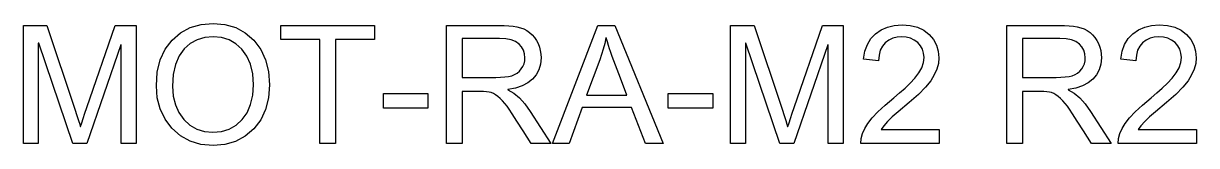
# Model space of a CAD drawing. Header units: millimetres. Extents: x -9.6 to 9.6, y 31 to 33.
import ezdxf

# ---------------------------------------------------------------- set-up
doc = ezdxf.new("R2010")
doc.units = ezdxf.units.MM
doc.layers.add('LASER_MARK', color=7, linetype='Continuous')

msp = doc.modelspace()

# ---------------------------------------------------------------- linework, layer by layer
at = {"layer": 'LASER_MARK'}
for points in [[(-6.485, 33), (-6.292, 32.983), (-6.116, 32.931), (-5.959, 32.845), (-5.821, 32.724), (-5.707, 32.575), (-5.627, 32.405), (-5.578, 32.212), (-5.562, 31.997), (-5.578, 31.783), (-5.627, 31.592), (-5.708, 31.422), (-5.822, 31.274), (-5.961, 31.154), (-6.118, 31.068), (-6.293, 31.017), (-6.485, 31), (-6.684, 31.018), (-6.863, 31.071), (-7.021, 31.16), (-7.158, 31.284), (-7.27, 31.433), (-7.349, 31.599), (-7.397, 31.78), (-7.413, 31.976), (-7.397, 32.202), (-7.348, 32.402), (-7.268, 32.577), (-7.155, 32.726), (-7.016, 32.846), (-6.859, 32.932), (-6.682, 32.983), (-6.485, 33), (-6.485, 33)], [(5.38, 31.033), (4.099, 31.033), (4.106, 31.115), (4.127, 31.198), (4.163, 31.281), (4.213, 31.364), (4.283, 31.453), (4.377, 31.553), (4.496, 31.663), (4.64, 31.784), (4.733, 31.861), (4.821, 31.94), (4.904, 32.022), (4.982, 32.105), (5.047, 32.189), (5.094, 32.274), (5.123, 32.358), (5.132, 32.443), (5.125, 32.513), (5.106, 32.577), (5.074, 32.634), (5.028, 32.685), (4.973, 32.727), (4.911, 32.757), (4.842, 32.775), (4.766, 32.781), (4.69, 32.775), (4.62, 32.756), (4.556, 32.726), (4.499, 32.683), (4.451, 32.628), (4.417, 32.56), (4.397, 32.481), (4.389, 32.389), (4.145, 32.417), (4.166, 32.545), (4.205, 32.657), (4.262, 32.753), (4.338, 32.832), (4.43, 32.895), (4.532, 32.94), (4.646, 32.967), (4.772, 32.976), (4.906, 32.966), (5.025, 32.937), (5.128, 32.888), (5.216, 32.819), (5.285, 32.736), (5.335, 32.645), (5.365, 32.545), (5.375, 32.438), (5.366, 32.345), (5.341, 32.251), (5.299, 32.156), (5.241, 32.061), (5.157, 31.958), (5.04, 31.839), (4.89, 31.703), (4.707, 31.551), (4.611, 31.471), (4.533, 31.395), (4.472, 31.326), (4.429, 31.263), (5.38, 31.263), (5.38, 31.033), (5.38, 31.033)], [(9.584, 31.033), (8.303, 31.033), (8.311, 31.115), (8.332, 31.198), (8.368, 31.281), (8.418, 31.364), (8.487, 31.453), (8.581, 31.553), (8.7, 31.663), (8.844, 31.784), (8.937, 31.861), (9.025, 31.94), (9.108, 32.022), (9.186, 32.105), (9.252, 32.189), (9.299, 32.274), (9.327, 32.358), (9.336, 32.443), (9.33, 32.513), (9.311, 32.577), (9.278, 32.634), (9.233, 32.685), (9.178, 32.727), (9.116, 32.757), (9.047, 32.775), (8.971, 32.781), (8.894, 32.775), (8.824, 32.756), (8.76, 32.726), (8.703, 32.683), (8.656, 32.628), (8.622, 32.56), (8.601, 32.481), (8.594, 32.389), (8.35, 32.417), (8.37, 32.545), (8.409, 32.657), (8.467, 32.753), (8.543, 32.832), (8.634, 32.895), (8.737, 32.94), (8.851, 32.967), (8.976, 32.976), (9.111, 32.966), (9.23, 32.937), (9.333, 32.888), (9.42, 32.819), (9.49, 32.736), (9.539, 32.645), (9.569, 32.545), (9.579, 32.438), (9.571, 32.345), (9.546, 32.251), (9.504, 32.156), (9.445, 32.061), (9.362, 31.958), (9.245, 31.839), (9.095, 31.703), (8.912, 31.551), (8.816, 31.471), (8.737, 31.395), (8.676, 31.326), (8.633, 31.263), (9.584, 31.263), (9.584, 31.033), (9.584, 31.033)], [(-7.745, 31.033), (-7.988, 31.033), (-7.988, 32.652), (-7.993, 32.652), (-8.55, 31.033), (-8.78, 31.033), (-9.334, 32.678), (-9.342, 32.678), (-9.342, 31.033), (-9.584, 31.033), (-9.584, 32.967), (-9.202, 32.967), (-8.744, 31.598), (-8.71, 31.494), (-8.684, 31.412), (-8.666, 31.351), (-8.656, 31.311), (-8.65, 31.311), (-8.631, 31.373), (-8.607, 31.445), (-8.579, 31.528), (-8.547, 31.621), (-8.086, 32.967), (-7.745, 32.967), (-7.745, 31.033), (-7.745, 31.033)], [(-6.488, 31.219), (-6.348, 31.232), (-6.222, 31.27), (-6.11, 31.335), (-6.011, 31.425), (-5.931, 31.538), (-5.874, 31.671), (-5.839, 31.824), (-5.827, 31.997), (-5.839, 32.175), (-5.874, 32.331), (-5.932, 32.465), (-6.014, 32.578), (-6.113, 32.667), (-6.224, 32.73), (-6.348, 32.768), (-6.483, 32.781), (-6.622, 32.769), (-6.747, 32.731), (-6.86, 32.669), (-6.96, 32.582), (-7.042, 32.469), (-7.101, 32.329), (-7.136, 32.164), (-7.148, 31.971), (-7.136, 31.811), (-7.102, 31.667), (-7.045, 31.539), (-6.964, 31.427), (-6.866, 31.336), (-6.754, 31.271), (-6.628, 31.232), (-6.488, 31.219), (-6.488, 31.219)], [(-3.847, 32.737), (-4.487, 32.737), (-4.487, 31.033), (-4.744, 31.033), (-4.744, 32.737), (-5.379, 32.737), (-5.379, 32.967), (-3.847, 32.967), (-3.847, 32.737), (-3.847, 32.737)], [(-0.967, 31.033), (-1.289, 31.033), (-1.42, 31.239), (-1.523, 31.401), (-1.599, 31.52), (-1.648, 31.594), (-1.683, 31.644), (-1.719, 31.69), (-1.757, 31.733), (-1.795, 31.772), (-1.833, 31.806), (-1.87, 31.833), (-1.905, 31.853), (-1.94, 31.867), (-1.977, 31.875), (-2.019, 31.882), (-2.067, 31.885), (-2.12, 31.887), (-2.416, 31.887), (-2.416, 31.033), (-2.672, 31.033), (-2.672, 32.967), (-1.815, 32.967), (-1.731, 32.966), (-1.654, 32.961), (-1.584, 32.954), (-1.521, 32.945), (-1.464, 32.93), (-1.41, 32.91), (-1.359, 32.883), (-1.313, 32.85), (-1.27, 32.812), (-1.233, 32.769), (-1.201, 32.721), (-1.175, 32.669), (-1.154, 32.613), (-1.139, 32.556), (-1.13, 32.498), (-1.127, 32.438), (-1.135, 32.334), (-1.161, 32.24), (-1.205, 32.158), (-1.265, 32.086), (-1.342, 32.025), (-1.435, 31.977), (-1.544, 31.941), (-1.669, 31.917), (-1.669, 31.912), (-1.573, 31.857), (-1.481, 31.781), (-1.391, 31.681), (-1.305, 31.559), (-0.967, 31.033), (-0.967, 31.033)], [(0.868, 31.033), (0.579, 31.033), (0.352, 31.621), (-0.455, 31.621), (-0.669, 31.033), (-0.939, 31.033), (-0.197, 32.967), (0.079, 32.967), (0.868, 31.033), (0.868, 31.033)], [(3.81, 31.033), (3.567, 31.033), (3.567, 32.652), (3.562, 32.652), (3.005, 31.033), (2.776, 31.033), (2.222, 32.678), (2.214, 32.678), (2.214, 31.033), (1.971, 31.033), (1.971, 32.967), (2.354, 32.967), (2.811, 31.598), (2.846, 31.494), (2.872, 31.412), (2.89, 31.351), (2.9, 31.311), (2.905, 31.311), (2.925, 31.373), (2.949, 31.445), (2.976, 31.528), (3.008, 31.621), (3.47, 32.967), (3.81, 32.967), (3.81, 31.033), (3.81, 31.033)], [(8.19, 31.033), (7.868, 31.033), (7.737, 31.239), (7.634, 31.401), (7.558, 31.52), (7.509, 31.594), (7.474, 31.644), (7.438, 31.69), (7.4, 31.733), (7.362, 31.772), (7.324, 31.806), (7.287, 31.833), (7.252, 31.853), (7.217, 31.867), (7.18, 31.875), (7.138, 31.882), (7.09, 31.885), (7.037, 31.887), (6.741, 31.887), (6.741, 31.033), (6.485, 31.033), (6.485, 32.967), (7.342, 32.967), (7.426, 32.966), (7.503, 32.961), (7.573, 32.954), (7.636, 32.945), (7.693, 32.93), (7.747, 32.91), (7.798, 32.883), (7.844, 32.85), (7.887, 32.812), (7.924, 32.769), (7.956, 32.721), (7.982, 32.669), (8.003, 32.613), (8.018, 32.556), (8.027, 32.498), (8.03, 32.438), (8.022, 32.334), (7.996, 32.24), (7.952, 32.158), (7.892, 32.086), (7.815, 32.025), (7.722, 31.977), (7.613, 31.941), (7.488, 31.917), (7.488, 31.912), (7.584, 31.857), (7.676, 31.781), (7.766, 31.681), (7.852, 31.559), (8.19, 31.033), (8.19, 31.033)], [(-2.416, 32.116), (-1.867, 32.116), (-1.788, 32.118), (-1.718, 32.123), (-1.656, 32.132), (-1.604, 32.144), (-1.558, 32.162), (-1.516, 32.186), (-1.48, 32.217), (-1.449, 32.255), (-1.423, 32.297), (-1.405, 32.341), (-1.394, 32.388), (-1.391, 32.438), (-1.397, 32.501), (-1.415, 32.56), (-1.445, 32.614), (-1.487, 32.662), (-1.543, 32.703), (-1.614, 32.732), (-1.702, 32.749), (-1.805, 32.755), (-2.416, 32.755), (-2.416, 32.116), (-2.416, 32.116)], [(0.274, 31.825), (0.169, 32.105), (0.089, 32.317), (0.035, 32.461), (0.007, 32.538), (-0.009, 32.584), (-0.025, 32.637), (-0.043, 32.698), (-0.061, 32.765), (-0.067, 32.765), (-0.087, 32.669), (-0.11, 32.577), (-0.137, 32.489), (-0.166, 32.404), (-0.383, 31.825), (0.274, 31.825), (0.274, 31.825)], [(6.741, 32.116), (7.29, 32.116), (7.369, 32.118), (7.439, 32.123), (7.501, 32.132), (7.553, 32.144), (7.599, 32.162), (7.641, 32.186), (7.677, 32.217), (7.708, 32.255), (7.734, 32.297), (7.752, 32.341), (7.763, 32.388), (7.766, 32.438), (7.76, 32.501), (7.742, 32.56), (7.712, 32.614), (7.67, 32.662), (7.614, 32.703), (7.543, 32.732), (7.455, 32.749), (7.352, 32.755), (6.741, 32.755), (6.741, 32.116), (6.741, 32.116)], [(-2.975, 31.613), (-3.701, 31.613), (-3.701, 31.852), (-2.975, 31.852), (-2.975, 31.613), (-2.975, 31.613)], [(1.678, 31.613), (0.953, 31.613), (0.953, 31.852), (1.678, 31.852), (1.678, 31.613), (1.678, 31.613)]]:
    msp.add_lwpolyline(points, close=True, dxfattribs=at)

doc.saveas('drawing.dxf')
